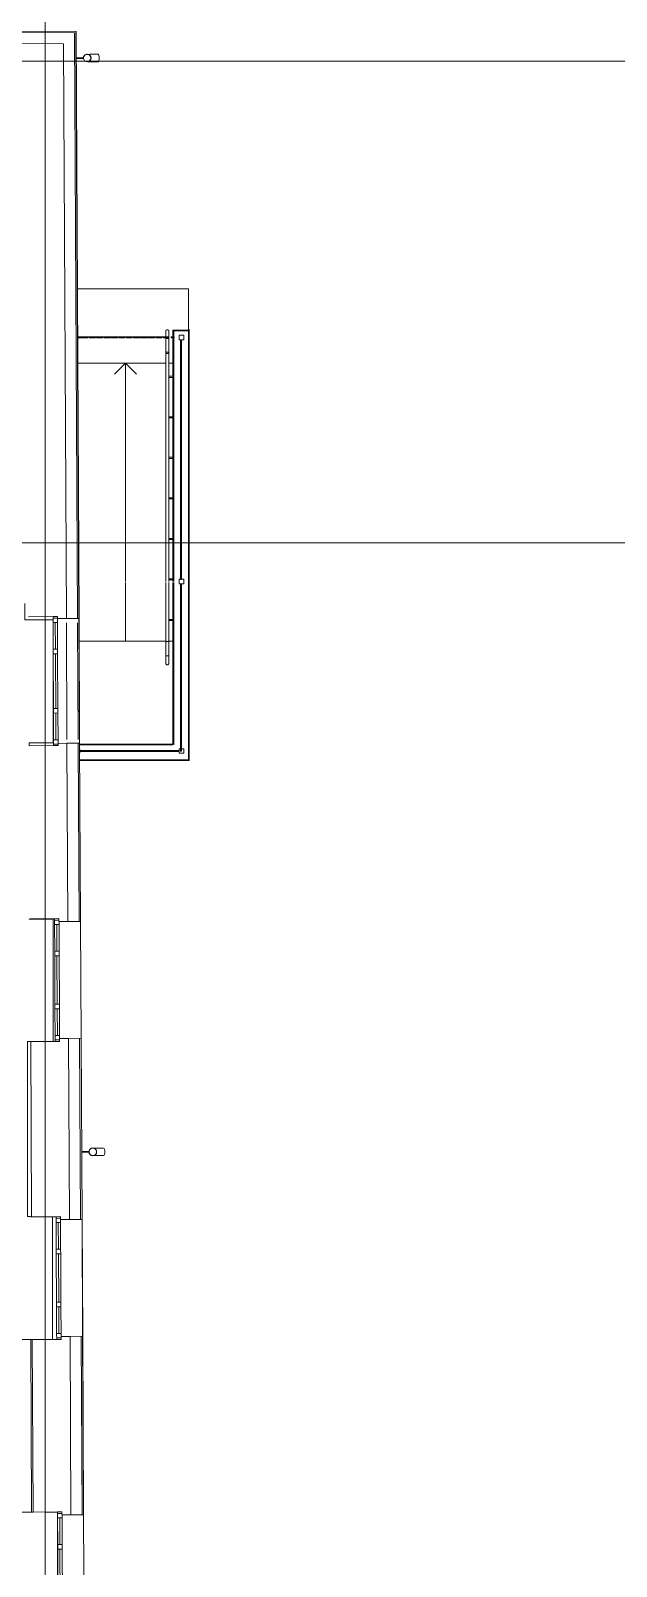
# Model space of a CAD drawing. Header units: millimetres. Extents: x -13069 to 207500, y -71366 to 56785.
# Drawn here: x 121780 to 129679, y 24720 to 45433 of the extents above; entities that cross this region are included whole.
import ezdxf

# ---------------------------------------------------------------- set-up
doc = ezdxf.new("R2010")
doc.units = ezdxf.units.MM
doc.layers.add('PDF _Подложка без мебели', color=7, linetype='Continuous')
doc.layers.add('PDF _Ригели', color=7, linetype='Continuous', true_color=0x959595)

msp = doc.modelspace()

# ---------------------------------------------------------------- linework, layer by layer
at = {"layer": 'PDF _Подложка без мебели', "lineweight": 18}
for points in [[(121976.622, -7031.659, -0.414193125), (122376.622, -7431.659, -0.414187406), (121976.622, -7831.659, -0.4141845), (121576.622, -7431.659, -0.414190219), (121976.622, -7031.659), (121976.622, 46201.342)], [(107330.522, 45023.342, -0.414187313), (106930.522, 44623.342, -0.414280409), (106530.522, 45023.342, -0.414280503), (106930.522, 45423.342, -0.414187406), (107330.522, 45023.342), (174981.919, 45023.342)], [(122594.12, 45064.743, 0.412596956), (122542.121, 45116.542, 0.414664999), (122490.123, 45064.242, 0.413677863), (122542.121, 45012.542, 0.413957255), (122594.12, 45064.743)], [(122492.121, 45064.242, 0.413734203), (122542.121, 45014.542, 0.4139955), (122592.121, 45064.743, 0.411831029), (122542.121, 45114.542, 0.414756952), (122492.121, 45064.242)], [(107330.522, 38523.342, -0.414187313), (106930.522, 38123.342, -0.414280409), (106530.522, 38523.342, -0.414280503), (106930.522, 38923.342, -0.414187406), (107330.522, 38523.342), (174981.919, 38523.342)], [(122669.12, 30310.342, 0.412279851), (122617.121, 30362.042, 0.414659439), (122565.123, 30309.841, 0.41399577), (122617.121, 30258.041, 0.413964687), (122669.12, 30310.342)], [(122567.121, 30309.841, 0.413321656), (122617.121, 30260.043, 0.4140015), (122667.121, 30310.342, 0.412236376), (122617.121, 30360.043, 0.414756952), (122567.121, 30309.841)]]:
    msp.add_lwpolyline(points, format="xyb", dxfattribs=at)
for points in [[(122260.52, 37505.943), (122430.522, 37506.742), (122390.223, 45423.642), (120879.823, 45433.842), (119404.921, 45443.742)], [(120878.721, 45263.842), (120879.722, 45413.842), (122370.323, 45403.742), (122410.52, 37506.642)], [(122140.522, 37505.342), (122260.52, 37505.943), (122221.122, 45254.742), (120878.721, 45263.842), (120877.922, 45143.842)], [(122491.221, 45069.242), (122393.022, 45068.742)], [(122393.022, 45058.742), (122491.221, 45059.242)], [(122554.823, 45114.542), (122556.123, 45114.542), (122558.821, 45114.642), (122561.622, 45114.642), (122564.723, 45114.642), (122568.022, 45114.642), (122571.522, 45114.642), (122575.221, 45114.642), (122579.023, 45114.743), (122583.122, 45114.743), (122587.321, 45114.743), (122591.722, 45114.743), (122596.223, 45114.842), (122600.923, 45114.842), (122605.821, 45114.842), (122610.823, 45114.842), (122615.922, 45114.842), (122621.122, 45114.942), (122626.521, 45114.942), (122631.922, 45114.942), (122637.522, 45115.042), (122643.122, 45115.042), (122645.521, 45115.042), (122688.023, 45115.242)], [(122688.52, 45015.242), (122646.022, 45015.042), (122640.321, 45015.042), (122634.721, 45014.942), (122629.222, 45014.942), (122623.823, 45014.942), (122618.522, 45014.942), (122613.423, 45014.842), (122608.323, 45014.842), (122603.422, 45014.842), (122598.722, 45014.842), (122594.12, 45014.743), (122589.622, 45014.743), (122585.322, 45014.743), (122581.221, 45014.743), (122577.32, 45014.743), (122573.521, 45014.642), (122569.923, 45014.642), (122566.621, 45014.642), (122563.423, 45014.642), (122560.423, 45014.642), (122557.722, 45014.642), (122555.323, 45014.542)], [(122587.922, 45045.942), (122561.821, 45019.942)], [(123698.622, 41304.942), (123698.622, 41394.943), (123908.622, 41394.943), (123908.622, 41404.942), (123908.622, 41949.941), (122408.921, 41949.941)], [(122452.223, 41303.842), (122437.321, 41288.941)], [(123908.622, 41404.942), (123918.623, 41404.942), (123918.623, 35589.942), (122441.221, 35589.942)], [(122441.221, 35599.941), (123908.622, 35599.941), (123908.622, 41384.942), (123708.622, 41384.942), (123708.622, 41304.942)], [(123569.722, 41288.941), (123566.221, 41288.941), (123566.221, 41304.942), (123550.221, 41304.942), (123550.221, 41288.941), (123466.221, 41288.941), (123466.221, 41304.942), (123450.221, 41304.942), (123450.221, 41288.941), (123366.221, 41288.941), (123366.221, 41304.942), (123350.221, 41304.942), (123350.221, 41288.941), (123266.221, 41288.941), (123266.221, 41304.942), (123250.221, 41304.942), (123250.221, 41288.941), (123166.221, 41288.941), (123166.221, 41304.942), (123150.221, 41304.942), (123150.221, 41288.941), (123066.221, 41288.941), (123066.221, 41304.942), (123050.221, 41304.942), (123050.221, 41288.941), (122966.221, 41288.941), (122966.221, 41304.942), (122950.221, 41304.942), (122950.221, 41288.941), (122866.221, 41288.941), (122866.221, 41304.942), (122850.221, 41304.942), (122850.221, 41288.941), (122766.221, 41288.941), (122766.221, 41304.942), (122750.221, 41304.942), (122750.221, 41288.941), (122666.221, 41288.941), (122666.221, 41304.942), (122650.221, 41304.942), (122650.221, 41288.941), (122566.221, 41288.941), (122566.221, 41304.942), (122550.221, 41304.942), (122550.221, 41288.941), (122452.223, 41288.941)], [(122452.223, 41304.942), (122550.221, 41304.942)], [(122566.221, 41304.942), (122650.221, 41304.942)], [(122650.221, 41289.743), (122665.422, 41304.942)], [(122666.221, 41304.942), (122750.221, 41304.942)], [(122766.221, 41304.942), (122850.221, 41304.942)], [(122861.521, 41288.941), (122866.221, 41293.542)], [(122866.221, 41304.942), (122950.221, 41304.942)], [(122966.221, 41304.942), (123050.221, 41304.942)], [(123066.221, 41304.942), (123150.221, 41304.942)], [(123166.221, 41304.942), (123250.221, 41304.942)], [(123266.221, 41304.942), (123350.221, 41304.942)], [(123366.221, 41304.942), (123450.221, 41304.942)], [(123466.221, 41304.942), (123550.221, 41304.942)], [(123566.221, 41304.942), (123569.722, 41304.942)], [(123602.32, 41379.942), (123602.32, 41379.843), (123602.32, 41379.942), (123602.32, 41380.743), (123602.32, 41381.542), (123602.421, 41382.342), (123602.522, 41383.142), (123602.723, 41383.943), (123602.922, 41384.742), (123603.123, 41385.443), (123603.321, 41386.242), (123603.62, 41386.943), (123603.923, 41387.742), (123604.222, 41388.442), (123604.521, 41389.143), (123604.921, 41389.842), (123605.323, 41390.542), (123605.821, 41391.242), (123606.221, 41391.842), (123606.721, 41392.543), (123607.222, 41393.142), (123607.823, 41393.742), (123608.323, 41394.342), (123608.921, 41394.842), (123609.523, 41395.342), (123610.221, 41395.841), (123610.823, 41396.342), (123611.521, 41396.742), (123612.223, 41397.242), (123612.922, 41397.543), (123613.621, 41397.943), (123614.323, 41398.242), (123615.022, 41398.542), (123615.821, 41398.843), (123616.523, 41399.142), (123617.323, 41399.342), (123618.122, 41399.542), (123618.922, 41399.642), (123619.722, 41399.742), (123620.521, 41399.842), (123621.321, 41399.941), (123622.123, 41399.941), (123622.322, 41399.941), (123623.121, 41399.941), (123623.921, 41399.842), (123624.723, 41399.842), (123625.523, 41399.642), (123626.322, 41399.542), (123627.021, 41399.342), (123627.821, 41399.142), (123628.62, 41398.942), (123629.322, 41398.641), (123630.122, 41398.342), (123630.821, 41398.042), (123631.523, 41397.642), (123632.222, 41397.341), (123632.92, 41396.842), (123633.622, 41396.443), (123634.22, 41395.942), (123634.922, 41395.542), (123635.52, 41394.943), (123636.122, 41394.442), (123636.622, 41393.843), (123637.223, 41393.342), (123637.721, 41392.642), (123638.221, 41392.042), (123638.722, 41391.442), (123639.122, 41390.742), (123639.521, 41390.042), (123639.921, 41389.343), (123640.321, 41388.642), (123640.623, 41387.942), (123640.922, 41387.242), (123641.221, 41386.442), (123641.423, 41385.642), (123641.722, 41384.942), (123641.822, 41384.143), (123642.021, 41383.341), (123642.121, 41382.542), (123642.222, 41381.742), (123642.323, 41380.943), (123642.323, 41380.142), (123642.323, 41379.942), (123642.323, 41379.843), (123642.323, 41379.942)], [(123622.123, 41099.941), (123621.321, 41099.941), (123620.521, 41099.842), (123619.722, 41099.742), (123618.922, 41099.642), (123618.122, 41099.542), (123617.323, 41099.342), (123616.523, 41099.142), (123615.821, 41098.843), (123615.022, 41098.542), (123614.323, 41098.242), (123613.621, 41097.943), (123612.922, 41097.543), (123612.223, 41097.242), (123611.521, 41096.742), (123610.823, 41096.342), (123610.221, 41095.841), (123609.523, 41095.342), (123608.921, 41094.842), (123608.323, 41094.342), (123607.823, 41093.742), (123607.222, 41093.142), (123606.721, 41092.543), (123606.221, 41091.842), (123605.821, 41091.242), (123605.323, 41090.542), (123604.921, 41089.842), (123604.521, 41089.143), (123604.222, 41088.442), (123603.923, 41087.742), (123603.62, 41086.943), (123603.321, 41086.242), (123603.123, 41085.443), (123602.922, 41084.742), (123602.723, 41083.943), (123602.522, 41083.142), (123602.421, 41082.342), (123602.32, 41081.542), (123602.32, 41080.743), (123602.32, 41079.942), (123602.32, 40967.442), (123602.32, 40966.242), (123602.32, 40965.042), (123602.32, 40963.941), (123602.32, 40962.742), (123602.32, 40961.543), (123602.32, 40960.342), (123602.32, 40959.242), (123602.32, 40958.042), (123602.32, 40956.942), (123602.32, 40955.842), (123602.32, 40954.742), (123602.32, 40953.642), (123602.32, 40952.542), (123602.32, 40951.542), (123602.32, 40950.543), (123602.32, 40949.542), (123602.32, 40948.742), (123602.32, 38004.942), (123602.32, 40936.242), (123602.32, 40967.442), (123602.32, 41079.942), (123642.323, 41079.942), (123642.323, 40967.442), (123642.323, 41079.942), (123642.323, 40967.442), (123642.323, 40936.242), (123642.323, 38004.942), (123642.323, 40948.742), (123642.323, 40949.742), (123642.323, 40950.642), (123642.323, 40951.643), (123642.323, 40952.741), (123642.323, 40953.742), (123642.323, 40954.843), (123642.323, 40955.943), (123642.323, 40957.041), (123642.323, 40958.242), (123642.323, 40959.342), (123642.323, 40960.542), (123642.323, 40961.642), (123642.323, 40962.843), (123642.323, 40964.042), (123642.323, 40965.241), (123642.323, 40966.442), (123642.323, 40967.442), (123642.323, 41279.942), (123602.32, 41279.942), (123602.32, 41281.042), (123602.32, 41285.043), (123602.32, 41288.941)], [(123602.32, 41279.942), (123602.32, 41283.943), (123602.32, 41287.942)], [(123623.121, 41099.941), (123623.921, 41099.842), (123624.723, 41099.842), (123625.523, 41099.642), (123626.322, 41099.542), (123627.021, 41099.342), (123627.821, 41099.142), (123628.62, 41098.942), (123629.322, 41098.641), (123630.122, 41098.342), (123630.821, 41098.042), (123631.523, 41097.642), (123632.222, 41097.341), (123632.92, 41096.842), (123633.622, 41096.443), (123634.22, 41095.942), (123634.922, 41095.542), (123635.52, 41094.943), (123636.122, 41094.442), (123636.622, 41093.843), (123637.223, 41093.342), (123637.721, 41092.642), (123638.221, 41092.042), (123638.722, 41091.442), (123639.122, 41090.742), (123639.521, 41090.042), (123639.921, 41089.343), (123640.321, 41088.642), (123640.623, 41087.942), (123640.922, 41087.242), (123641.221, 41086.442), (123641.423, 41085.642), (123641.722, 41084.942), (123641.822, 41084.143), (123642.021, 41083.341), (123642.121, 41082.542), (123642.222, 41081.742), (123642.323, 41080.943), (123642.323, 41080.142), (123642.323, 41079.942), (123642.323, 41279.942), (123642.323, 41283.943), (123642.323, 41287.942)], [(123642.323, 41288.941), (123642.323, 41285.043), (123642.323, 41281.042), (123642.323, 41279.942)], [(123698.622, 40772.442), (123698.622, 41288.941)], [(123708.622, 38004.942), (123708.622, 41288.941)], [(123710.121, 41288.941), (123716.023, 41294.943)], [(123814.622, 41264.942), (123814.622, 41139.842), (123814.622, 41123.843), (123814.622, 41039.842), (123814.622, 41023.843), (123798.622, 41023.843)], [(123814.622, 41139.842), (123798.622, 41139.842), (123798.622, 41264.942)], [(123624.623, 41079.942), (123619.923, 41079.942)], [(123814.622, 41039.842), (123798.622, 41039.842), (123798.622, 41123.843), (123798.622, 41139.842)], [(123798.622, 41123.843), (123814.622, 41123.843)], [(123814.622, 40939.842), (123798.622, 40939.842), (123798.622, 41023.843), (123798.622, 41039.842)], [(123814.622, 41023.843), (123814.622, 40939.842), (123814.622, 40923.843), (123814.622, 40839.842), (123814.622, 40823.843), (123798.622, 40823.843)], [(122414.021, 40949.941), (123602.32, 40949.941)], [(123058.622, 40949.941), (122908.622, 40799.941)], [(123058.622, 38004.942), (123058.622, 38199.941), (123058.622, 38449.941), (123058.622, 38699.941), (123058.622, 38949.941), (123058.622, 39199.941), (123058.622, 39449.941), (123058.622, 39699.941), (123058.622, 39949.941), (123058.622, 40199.941), (123058.622, 40449.941), (123058.622, 40699.941), (123058.622, 40949.941), (123208.622, 40799.941)], [(123641.722, 40949.941), (123698.622, 40949.941)], [(123814.622, 40839.842), (123798.622, 40839.842), (123798.622, 40923.843), (123798.622, 40939.842)], [(123798.622, 40923.843), (123814.622, 40923.843)], [(123814.622, 40739.842), (123798.622, 40739.842), (123798.622, 40823.843), (123798.622, 40839.842)], [(123814.622, 40823.843), (123814.622, 40739.842), (123814.622, 40723.843), (123814.622, 40639.842), (123814.622, 40631.942), (123814.622, 40629.142)], [(123642.323, 40757.542), (123702.32, 40757.542), (123702.32, 40765.042), (123702.32, 40772.543), (123642.323, 40772.543)], [(123698.622, 40225.842), (123698.622, 40757.542)], [(123814.622, 40639.842), (123798.622, 40639.842), (123798.622, 40723.843), (123798.622, 40739.842)], [(123798.622, 40723.843), (123814.622, 40723.843)], [(123798.622, 40639.842), (123798.622, 40631.942), (123814.622, 40631.942)], [(123798.622, 40629.142), (123798.622, 40631.942)], [(123798.622, 40528.942), (123814.622, 40544.943)], [(123814.622, 40512.441), (123814.622, 38032.041), (123798.622, 38032.041), (123798.622, 40512.441)], [(123642.323, 40210.942), (123702.32, 40210.942), (123702.32, 40218.443), (123702.32, 40225.942), (123642.323, 40225.942)], [(123698.622, 38004.942), (123698.622, 40210.942)], [(123698.622, 39679.241), (123642.323, 39679.241)], [(123642.323, 39664.242), (123698.622, 39664.242)], [(123698.622, 39132.643), (123642.323, 39132.643)], [(123642.323, 39117.642), (123698.622, 39117.642)], [(123698.622, 38586.042), (123642.323, 38586.042)], [(123642.323, 38571.043), (123698.622, 38571.043)], [(123631.922, 37199.941), (123642.323, 37199.941), (123642.323, 37988.941), (123642.323, 37213.642), (123642.323, 37182.443), (123642.323, 36999.941), (123602.32, 36999.941), (123602.32, 37182.443), (123602.32, 37185.243), (123602.32, 37188.043), (123602.32, 37190.742), (123602.32, 37193.542), (123602.32, 37196.342), (123602.32, 37199.043), (123602.32, 37201.742), (123602.32, 37204.443), (123602.32, 37207.041), (123602.32, 37209.642), (123602.32, 37212.242), (123602.32, 37214.743), (123602.32, 37217.143), (123602.32, 37219.541), (123602.32, 37221.942), (123602.32, 37224.243), (123602.32, 37226.142), (123602.32, 37988.941), (123602.32, 37199.941), (122433.021, 37199.941)], [(122440.123, 35809.942), (123698.622, 35809.942), (123698.622, 37988.941)], [(123058.622, 37199.941), (123058.622, 37449.941), (123058.622, 37699.941), (123058.622, 37949.941), (123058.622, 37988.941)], [(123602.32, 36999.941), (123602.32, 37182.443), (123602.32, 37213.642), (123602.32, 37988.941), (123602.32, 37199.941), (123612.623, 37199.941)], [(123698.622, 38039.442), (123642.323, 38039.442)], [(123642.323, 38024.443), (123698.622, 38024.443)], [(123642.323, 36999.941), (123642.323, 36998.843), (123642.323, 36994.842), (123642.323, 36990.843), (123642.323, 36986.943), (123642.323, 36982.942), (123642.323, 36979.042), (123642.323, 36975.143), (123642.323, 36971.243), (123642.323, 36967.442), (123642.323, 36963.742), (123642.323, 36960.043), (123642.323, 36956.343), (123642.323, 36952.842), (123642.323, 36949.342), (123642.323, 36945.942), (123642.323, 36942.642), (123642.323, 36939.343), (123642.323, 36936.242), (123642.323, 36933.242), (123642.323, 36930.242), (123642.323, 36927.442), (123642.323, 36924.742), (123642.323, 36922.142), (123642.323, 36919.743), (123642.323, 36917.442), (123642.323, 36915.241), (123642.323, 36913.142), (123642.323, 36911.242), (123642.323, 36909.442), (123642.323, 36907.842), (123642.323, 36906.343), (123642.323, 36905.043), (123642.323, 36903.842), (123642.323, 36902.842), (123642.323, 36901.942), (123642.323, 36901.242), (123642.323, 36900.642), (123642.323, 36900.242), (123642.323, 36900.042), (123642.323, 36899.941), (123642.323, 36900.042), (123642.323, 36900.343), (123642.323, 36900.842), (123642.323, 36901.441), (123642.323, 36902.142), (123642.323, 36903.042), (123642.323, 36904.142), (123642.323, 36905.342), (123642.323, 36906.742), (123642.323, 36908.242), (123642.323, 36909.942), (123642.323, 36911.743), (123642.323, 36913.742), (123642.323, 36915.843), (123642.323, 36918.041), (123642.323, 36920.342), (123642.323, 36922.842), (123642.323, 36925.442), (123642.323, 36928.242), (123642.323, 36931.042), (123642.323, 36934.042), (123642.323, 36937.042), (123642.323, 36940.241), (123642.323, 36943.443), (123642.323, 36946.842), (123642.323, 36950.242), (123642.323, 36953.742), (123642.323, 36957.342), (123642.323, 36961.042), (123642.323, 36964.743), (123642.323, 36968.443), (123642.323, 36972.341), (123642.323, 36976.142), (123642.323, 36980.043), (123642.323, 36984.042), (123642.323, 36987.942), (123642.323, 36991.943), (123642.323, 36995.942), (123642.323, 36999.941), (123642.323, 37182.443), (123642.323, 37184.841), (123642.323, 37187.643), (123642.323, 37190.443), (123642.323, 37193.243), (123642.323, 37195.942), (123642.323, 37198.641), (123642.323, 37201.441), (123642.323, 37204.042), (123642.323, 37206.742), (123642.323, 37209.342), (123642.323, 37211.842), (123642.323, 37214.442), (123642.323, 37216.842), (123642.323, 37219.242), (123642.323, 37221.643), (123642.323, 37223.942), (123642.323, 37226.142), (123642.323, 37988.941), (123642.323, 37199.941), (123698.622, 37199.941)], [(123708.622, 35799.941), (123708.622, 37988.941)], [(123798.622, 38033.842), (123783.021, 38033.842), (123783.021, 37973.843), (123843.022, 37973.843), (123843.022, 38033.842), (123814.622, 38033.842)], [(123814.622, 37973.843), (123814.622, 35714.242), (123798.622, 35714.242), (123798.622, 37973.843)], [(121756.922, 35788.342), (121756.922, 35829.342), (122080.622, 35829.342), (122080.622, 37485.243), (121699.922, 37485.243), (121699.922, 37707.342)], [(121750.422, 37528.343), (122080.421, 37530.043), (122080.821, 37450.042), (122082.621, 37090.042), (122082.92, 37030.043), (122086.723, 36290.042), (122087.022, 36230.043), (122086.723, 36290.042), (122146.72, 36290.342), (122142.921, 37030.342), (122082.92, 37030.043), (122082.621, 37090.042), (122142.622, 37090.342), (122142.921, 37030.342), (122142.622, 37090.342), (122140.821, 37450.343), (122140.422, 37530.342), (122140.821, 37450.343), (122080.821, 37450.042), (122080.421, 37530.043), (122140.422, 37530.342), (122080.421, 37530.043)], [(122080.522, 37510.043), (122140.522, 37510.342)], [(122431.523, 37507.643), (122440.022, 35820.841), (122439.021, 35820.841), (122451.322, 33417.442), (122439.021, 35821.842), (122269.023, 35820.942)], [(122430.522, 37506.742), (122439.021, 35821.842)], [(123698.622, 37492.842), (123642.323, 37492.842)], [(122110.823, 37450.143), (122112.623, 37090.142)], [(122260.823, 37446.443), (122268.821, 35871.443)], [(122418.821, 35872.242), (122410.823, 37447.142)], [(123642.323, 37477.842), (123698.622, 37477.842)], [(123641.923, 37208.642), (123641.621, 37207.443), (123641.322, 37206.242), (123640.922, 37205.142), (123640.422, 37204.042), (123639.921, 37203.042), (123639.421, 37202.142), (123638.822, 37201.242), (123638.322, 37200.442), (123637.623, 37199.642), (123637.022, 37198.942), (123636.421, 37198.242), (123635.823, 37197.642), (123635.121, 37197.142), (123634.523, 37196.643), (123633.921, 37196.142), (123633.323, 37195.742), (123632.722, 37195.342), (123632.121, 37194.943), (123631.523, 37194.642), (123630.921, 37194.342), (123630.323, 37194.142), (123629.722, 37193.843), (123629.222, 37193.643), (123628.62, 37193.443), (123628.123, 37193.342), (123627.522, 37193.142), (123627.021, 37193.041), (123626.521, 37192.842), (123626.02, 37192.742), (123625.422, 37192.642), (123624.922, 37192.642), (123624.421, 37192.543), (123623.921, 37192.543), (123623.423, 37192.442), (123622.923, 37192.442), (123622.422, 37192.442), (123622.322, 37192.442), (123622.123, 37192.442), (123621.623, 37192.442), (123621.122, 37192.442), (123620.622, 37192.543), (123620.121, 37192.543), (123619.621, 37192.642), (123619.12, 37192.642), (123618.623, 37192.742), (123618.122, 37192.842), (123617.622, 37193.041), (123617.021, 37193.142), (123616.523, 37193.342), (123615.922, 37193.443), (123615.422, 37193.643), (123614.82, 37193.843), (123614.323, 37194.142), (123613.722, 37194.342), (123613.121, 37194.642), (123612.522, 37194.943), (123611.921, 37195.342), (123611.323, 37195.742), (123610.722, 37196.142), (123610.121, 37196.643), (123609.422, 37197.142), (123608.821, 37197.642), (123608.223, 37198.242), (123607.521, 37198.942), (123606.922, 37199.642), (123606.321, 37200.442), (123605.723, 37201.242), (123605.223, 37202.142), (123604.621, 37203.042), (123604.121, 37204.042), (123603.721, 37205.142), (123603.321, 37206.242), (123602.922, 37207.443), (123602.623, 37208.642)], [(122112.922, 37030.142), (122116.722, 36290.142)], [(123642.323, 36899.941), (123642.323, 36899.142), (123642.222, 36898.342), (123642.121, 36897.543), (123642.021, 36896.742), (123641.923, 36895.942), (123641.722, 36895.143), (123641.523, 36894.442), (123641.322, 36893.643), (123641.023, 36892.942), (123640.721, 36892.143), (123640.422, 36891.442), (123640.022, 36890.742), (123639.622, 36890.042), (123639.222, 36889.343), (123638.822, 36888.642), (123638.322, 36888.043), (123637.822, 36887.342), (123637.321, 36886.743), (123636.821, 36886.141), (123636.222, 36885.642), (123635.621, 36885.043), (123635.023, 36884.542), (123634.422, 36884.042), (123633.821, 36883.543), (123633.122, 36883.142), (123632.423, 36882.742), (123631.721, 36882.342), (123631.022, 36881.942), (123630.323, 36881.642), (123629.521, 36881.343), (123628.822, 36881.042), (123628.022, 36880.743), (123627.223, 36880.541), (123626.521, 36880.342), (123625.721, 36880.242), (123624.922, 36880.142), (123624.122, 36880.043), (123623.323, 36879.942), (123622.523, 36879.942), (123622.322, 36879.942), (123621.522, 36879.942), (123620.723, 36880.043), (123619.923, 36880.043), (123619.12, 36880.242), (123618.321, 36880.342), (123617.521, 36880.541), (123616.822, 36880.743), (123616.023, 36880.943), (123615.223, 36881.242), (123614.521, 36881.542), (123613.822, 36881.842), (123613.023, 36882.243), (123612.321, 36882.542), (123611.723, 36883.042), (123611.021, 36883.442), (123610.322, 36883.943), (123609.721, 36884.442), (123609.123, 36884.942), (123608.522, 36885.443), (123607.92, 36886.042), (123607.423, 36886.642), (123606.922, 36887.242), (123606.422, 36887.843), (123605.921, 36888.442), (123605.522, 36889.143), (123605.021, 36889.842), (123604.621, 36890.542), (123604.322, 36891.242), (123603.923, 36891.943), (123603.62, 36892.742), (123603.422, 36893.443), (123603.123, 36894.242), (123602.922, 36894.943), (123602.723, 36895.742), (123602.623, 36896.542), (123602.522, 36897.341), (123602.421, 36898.142), (123602.32, 36898.942), (123602.32, 36899.742), (123602.32, 36899.941), (123602.32, 36900.042), (123602.32, 36900.242), (123602.32, 36900.642), (123602.32, 36901.242), (123602.32, 36901.942), (123602.32, 36902.842), (123602.32, 36903.842), (123602.32, 36905.043), (123602.32, 36906.343), (123602.32, 36907.842), (123602.32, 36909.442), (123602.32, 36911.242), (123602.32, 36913.142), (123602.32, 36915.241), (123602.32, 36917.442), (123602.32, 36919.743), (123602.32, 36922.142), (123602.32, 36924.742), (123602.32, 36927.442), (123602.32, 36930.242), (123602.32, 36933.242), (123602.32, 36936.242), (123602.32, 36939.343), (123602.32, 36942.642), (123602.32, 36945.942), (123602.32, 36949.342), (123602.32, 36952.842), (123602.32, 36956.343), (123602.32, 36960.043), (123602.32, 36963.742), (123602.32, 36967.442), (123602.32, 36971.243), (123602.32, 36975.143), (123602.32, 36979.042), (123602.32, 36982.942), (123602.32, 36986.943), (123602.32, 36990.843), (123602.32, 36994.842), (123602.32, 36999.941), (123602.32, 36995.942), (123602.32, 36991.943), (123602.32, 36987.942), (123602.32, 36984.042), (123602.32, 36980.043), (123602.32, 36976.142), (123602.32, 36972.341), (123602.32, 36968.443), (123602.32, 36964.743), (123602.32, 36961.042), (123602.32, 36957.342), (123602.32, 36953.742), (123602.32, 36950.242), (123602.32, 36946.842), (123602.32, 36943.443), (123602.32, 36940.241), (123602.32, 36937.042), (123602.32, 36934.042), (123602.32, 36931.042), (123602.32, 36928.242), (123602.32, 36925.442), (123602.32, 36922.842), (123602.32, 36920.342), (123602.32, 36918.041), (123602.32, 36915.843), (123602.32, 36913.742), (123602.32, 36911.743), (123602.32, 36909.942), (123602.32, 36908.242), (123602.32, 36906.742), (123602.32, 36905.342), (123602.32, 36904.142), (123602.32, 36903.042), (123602.32, 36902.142), (123602.32, 36901.441), (123602.32, 36900.842), (123602.32, 36900.042), (123602.32, 36900.343), (123602.32, 36900.042)], [(123602.32, 36998.843), (123602.32, 36999.941)], [(122117.021, 36230.142), (122118.821, 35870.143)], [(122089.222, 35790.042), (122149.223, 35790.342), (122148.823, 35870.342), (122149.223, 35790.342), (122089.222, 35790.042), (121759.22, 35788.342)], [(122089.122, 35810.043), (122149.122, 35810.342)], [(122161.323, 33415.942), (122281.321, 33416.642), (122269.023, 35820.942), (122149.021, 35820.342)], [(122281.321, 33416.642), (122452.32, 33417.442), (122440.022, 35820.841)], [(122419.023, 35821.742), (122431.321, 33417.343)], [(123698.622, 35799.941), (122440.223, 35799.941)], [(122440.721, 35687.643), (122443.022, 35687.643), (122443.022, 35747.642), (122440.422, 35747.642)], [(122443.022, 35725.343), (123783.021, 35725.343)], [(123782.92, 35708.943), (122443.022, 35708.943), (122443.022, 35724.941), (123782.92, 35724.941)], [(122080.622, 31800.543), (122080.622, 33448.641), (121756.922, 33448.641), (121756.922, 33453.942)], [(121771.122, 33454.042), (122101.121, 33455.642), (122161.122, 33455.943), (122101.121, 33455.642), (122101.521, 33375.642), (122161.521, 33376.042), (122161.122, 33455.943), (122161.521, 33376.042), (122163.322, 33016.043), (122163.621, 32956.042), (122163.322, 33016.043), (122103.321, 33015.643), (122103.62, 32955.743), (122163.621, 32956.042), (122166.923, 32301.042), (122167.222, 32241.043), (122166.923, 32301.042), (122106.922, 32300.743), (122107.222, 32240.742), (122167.222, 32241.043), (122169.12, 31881.042), (122169.523, 31801.042), (122169.12, 31881.042), (122109.123, 31880.743), (122109.523, 31800.743)], [(122101.121, 33455.642), (122101.521, 33375.642), (122103.321, 33015.643), (122103.62, 32955.743), (122106.922, 32300.743), (122107.222, 32240.742), (122109.123, 31880.743), (122109.523, 31800.743), (121779.521, 31799.043), (121791.523, 29434.341)], [(122101.222, 33435.642), (122161.222, 33435.942)], [(122131.523, 33375.842), (122133.323, 33015.843)], [(122459.321, 31842.442), (122451.322, 33417.442)], [(122452.32, 33417.442), (122460.322, 31842.442)], [(122133.622, 32955.842), (122136.921, 32300.842)], [(122137.223, 32240.843), (122139.122, 31880.842)], [(121771.522, 29438.043), (121734.922, 29438.043), (121734.922, 31799.342), (121836.421, 31799.342)], [(122109.422, 31820.742), (122169.422, 31821.043)], [(122169.523, 31800.042), (122169.523, 31801.042), (122109.523, 31800.743), (122169.523, 31801.042)], [(122169.322, 31841.043), (122289.323, 31841.642), (122301.722, 29396.942)], [(122181.721, 29396.343), (122301.722, 29396.942), (122471.72, 29397.842), (122459.321, 31842.442), (122471.72, 29396.841), (122472.721, 29396.841), (122480.723, 27821.841), (122492.921, 25415.743), (122491.923, 25415.743), (122479.722, 27821.841), (122480.723, 27821.841)], [(122472.721, 29396.841), (122460.322, 31842.442), (122289.323, 31841.642)], [(122289.323, 31841.642), (122289.323, 31841.642)], [(122439.323, 31842.343), (122439.323, 31841.342), (122451.722, 29397.741)], [(122566.221, 30314.843), (122468.022, 30314.343)], [(122468.122, 30304.342), (122566.221, 30304.843)], [(122629.823, 30360.144), (122631.123, 30360.144), (122633.821, 30360.144), (122636.622, 30360.144), (122639.723, 30360.144), (122643.022, 30360.241), (122646.522, 30360.241), (122650.221, 30360.241), (122654.023, 30360.241), (122658.122, 30360.241), (122662.321, 30360.241), (122666.722, 30360.342), (122671.223, 30360.342), (122675.923, 30360.342), (122680.821, 30360.342), (122685.823, 30360.443), (122690.922, 30360.443), (122696.122, 30360.443), (122701.521, 30360.443), (122706.922, 30360.543), (122712.422, 30360.543), (122718.122, 30360.543), (122720.42, 30360.543), (122763.023, 30360.842)], [(122763.52, 30260.842), (122721.022, 30260.543), (122715.321, 30260.543), (122709.721, 30260.543), (122704.222, 30260.543), (122698.823, 30260.443), (122693.522, 30260.443), (122688.423, 30260.443), (122683.323, 30260.443), (122678.422, 30260.342), (122673.722, 30260.342), (122669.12, 30260.342), (122664.622, 30260.342), (122660.322, 30260.241), (122656.221, 30260.241), (122652.32, 30260.241), (122648.521, 30260.241), (122644.923, 30260.241), (122641.621, 30260.144), (122638.423, 30260.144), (122635.423, 30260.144), (122632.722, 30260.144), (122630.323, 30260.144)], [(121771.522, 29434.243), (121791.523, 29434.341), (122121.522, 29436.041), (122181.523, 29436.343), (122121.522, 29436.041), (122121.922, 29356.042), (122181.922, 29356.341), (122181.523, 29436.343), (122181.922, 29356.341), (122183.723, 28996.343), (122184.022, 28936.343), (122183.723, 28996.343), (122123.722, 28996.041), (122124.021, 28936.041), (122184.022, 28936.343), (122187.422, 28281.341), (122187.721, 28221.343), (122187.422, 28281.341), (122127.421, 28281.042), (122127.723, 28221.041), (122187.721, 28221.343), (122189.521, 27861.343), (122189.921, 27781.341), (122189.521, 27861.343), (122129.521, 27861.041), (122129.921, 27781.042)], [(122075.721, 27780.743), (122075.721, 29435.842)], [(122121.522, 29436.041), (122121.922, 29356.042), (122123.722, 28996.041), (122124.021, 28936.041), (122127.421, 28281.042), (122127.723, 28221.041), (122129.521, 27861.041), (122129.921, 27781.042), (122189.921, 27781.341), (122189.921, 27779.342)], [(122121.623, 29416.043), (122181.62, 29416.342)], [(122151.921, 29356.143), (122153.721, 28996.142)], [(122479.722, 27821.841), (122471.72, 29396.841)], [(122154.023, 28936.141), (122157.423, 28281.243)], [(122157.722, 28221.243), (122159.523, 27861.242)], [(121791.722, 25452.142), (121779.521, 25452.142), (121588.423, 25452.142), (121588.423, 27778.042), (121768.122, 27778.042), (121799.922, 27778.042)], [(121799.922, 27779.342), (121779.921, 27779.241), (121791.722, 25451.141), (121811.723, 25451.242), (122141.722, 25452.941), (122142.121, 25372.943), (122144.023, 25012.942), (122144.322, 24952.941), (122147.621, 24297.943)], [(121811.723, 25451.242), (121799.922, 27779.342), (122129.921, 27781.042), (122189.921, 27781.341)], [(122129.823, 27801.043), (122189.82, 27801.342)], [(122189.723, 27821.343), (122309.721, 27821.942), (122321.922, 25413.842)], [(122201.921, 25413.241), (122321.922, 25413.842), (122491.923, 25414.743), (122479.722, 27822.842), (122309.721, 27821.942), (122309.822, 27821.942)], [(122459.721, 27822.741), (122459.721, 27820.742), (122471.922, 25414.642)], [(122141.722, 25452.142), (121978.822, 25452.142)], [(122207.621, 24298.242), (122204.322, 24953.243), (122144.322, 24952.941), (122144.023, 25012.942), (122204.023, 25013.241), (122204.322, 24953.243), (122204.023, 25013.241), (122202.122, 25373.242), (122201.722, 25453.243), (122202.122, 25373.242), (122142.121, 25372.943), (122141.722, 25452.941), (122201.722, 25453.243), (122141.722, 25452.941)], [(122141.822, 25432.943), (122201.823, 25433.242)], [(122141.923, 23797.943), (122141.923, 25418.841)], [(122172.123, 25373.141), (122174.021, 25013.143)], [(122491.923, 25414.743), (122499.922, 23840.743), (122505.421, 22760.943), (122499.922, 23839.743), (122329.921, 23838.943), (122209.922, 23838.241)], [(122492.921, 25415.743), (122500.923, 23840.743)], [(122174.321, 24953.143), (122177.623, 24298.141)]]:
    msp.add_lwpolyline(points, dxfattribs=at)
for points in [[(122390.223, 45423.542), (122430.522, 37507.643), (122431.523, 37507.643), (122391.221, 45423.542)], [(122412.223, 41288.941), (122452.223, 41288.941), (122452.223, 41304.942), (122412.223, 41304.942)], [(123569.722, 41288.941), (123643.522, 41288.941), (123643.522, 41304.942), (123569.722, 41304.942)], [(123602.32, 41304.942), (123602.32, 41307.542), (123602.32, 41311.442), (123602.32, 41315.142), (123602.32, 41318.843), (123602.32, 41322.543), (123602.32, 41326.142), (123602.32, 41329.643), (123602.32, 41333.042), (123602.32, 41336.442), (123602.32, 41339.642), (123602.32, 41342.842), (123602.32, 41345.841), (123602.32, 41348.843), (123602.32, 41351.643), (123602.32, 41354.443), (123602.32, 41357.041), (123602.32, 41359.542), (123602.32, 41361.842), (123602.32, 41364.143), (123602.32, 41366.142), (123602.32, 41368.142), (123602.32, 41369.943), (123602.32, 41371.643), (123602.32, 41373.142), (123602.32, 41374.542), (123602.32, 41375.743), (123602.32, 41376.843), (123602.32, 41377.741), (123602.32, 41378.442), (123602.32, 41379.042), (123602.32, 41379.542), (123602.32, 41379.843), (123602.32, 41379.643), (123602.32, 41379.241), (123602.32, 41378.642), (123602.32, 41377.943), (123602.32, 41377.043), (123602.32, 41376.042), (123602.32, 41374.842), (123602.32, 41373.542), (123602.32, 41372.042), (123602.32, 41370.442), (123602.32, 41368.643), (123602.32, 41366.741), (123602.32, 41364.642), (123602.32, 41362.441), (123602.32, 41360.142), (123602.32, 41357.742), (123602.32, 41355.142), (123602.32, 41352.442), (123602.32, 41349.642), (123602.32, 41346.643), (123602.32, 41343.643), (123602.32, 41340.542), (123602.32, 41337.342), (123602.32, 41333.943), (123602.32, 41330.541), (123602.32, 41327.043), (123602.32, 41323.542), (123602.32, 41319.842), (123602.32, 41316.142), (123602.32, 41312.441), (123602.32, 41308.642)], [(123602.32, 40948.742), (123602.32, 38004.942), (123602.32, 40936.242), (123602.32, 40967.442), (123602.32, 41279.942), (123602.32, 41079.942), (123602.32, 40967.442), (123602.32, 40966.242), (123602.32, 40965.042), (123602.32, 40963.941), (123602.32, 40962.742), (123602.32, 40961.543), (123602.32, 40960.342), (123602.32, 40959.242), (123602.32, 40958.042), (123602.32, 40956.942), (123602.32, 40955.842), (123602.32, 40954.742), (123602.32, 40953.642), (123602.32, 40952.542), (123602.32, 40951.542), (123602.32, 40950.543), (123602.32, 40949.542)], [(123624.623, 41279.942), (123619.923, 41279.942), (123622.322, 41279.942)], [(123642.323, 41304.942), (123642.323, 41307.542), (123642.323, 41311.442), (123642.323, 41315.142), (123642.323, 41318.843), (123642.323, 41322.543), (123642.323, 41326.142), (123642.323, 41329.643), (123642.323, 41333.042), (123642.323, 41336.442), (123642.323, 41339.642), (123642.323, 41342.842), (123642.323, 41345.841), (123642.323, 41348.843), (123642.323, 41351.643), (123642.323, 41354.443), (123642.323, 41357.041), (123642.323, 41359.542), (123642.323, 41361.842), (123642.323, 41364.143), (123642.323, 41366.142), (123642.323, 41368.142), (123642.323, 41369.943), (123642.323, 41371.643), (123642.323, 41373.142), (123642.323, 41374.542), (123642.323, 41375.743), (123642.323, 41376.843), (123642.323, 41377.741), (123642.323, 41378.442), (123642.323, 41379.042), (123642.323, 41379.542), (123642.323, 41379.843), (123642.323, 41379.643), (123642.323, 41379.241), (123642.323, 41378.642), (123642.323, 41377.943), (123642.323, 41377.043), (123642.323, 41376.042), (123642.323, 41374.842), (123642.323, 41373.542), (123642.323, 41372.042), (123642.323, 41370.442), (123642.323, 41368.643), (123642.323, 41366.741), (123642.323, 41364.642), (123642.323, 41362.441), (123642.323, 41360.142), (123642.323, 41357.742), (123642.323, 41355.142), (123642.323, 41352.442), (123642.323, 41349.642), (123642.323, 41346.643), (123642.323, 41343.643), (123642.323, 41340.542), (123642.323, 41337.342), (123642.323, 41333.943), (123642.323, 41330.541), (123642.323, 41327.043), (123642.323, 41323.542), (123642.323, 41319.842), (123642.323, 41316.142), (123642.323, 41312.441), (123642.323, 41308.642)], [(123676.02, 41288.941), (123716.023, 41288.941), (123716.023, 41304.942), (123676.02, 41304.942)], [(123843.022, 41264.942), (123843.022, 41324.941), (123783.021, 41324.941), (123783.021, 41264.942)], [(123642.323, 40965.241), (123642.323, 40966.442), (123642.323, 40967.442), (123642.323, 40936.242), (123642.323, 38004.942), (123642.323, 40948.742), (123642.323, 40949.742), (123642.323, 40950.642), (123642.323, 40951.643), (123642.323, 40952.741), (123642.323, 40953.742), (123642.323, 40954.843), (123642.323, 40955.943), (123642.323, 40957.041), (123642.323, 40958.242), (123642.323, 40959.342), (123642.323, 40960.542), (123642.323, 40961.642), (123642.323, 40962.843), (123642.323, 40964.042)], [(123814.622, 40512.441), (123814.622, 40629.142), (123798.622, 40629.142), (123798.622, 40512.441)], [(123619.923, 36999.941), (123624.623, 36999.941), (123622.322, 36999.941)], [(122148.823, 35870.342), (122088.822, 35870.042), (122089.222, 35790.042), (122088.822, 35870.042), (122087.022, 36230.043), (122147.023, 36230.342), (122146.72, 36290.342), (122147.023, 36230.342)], [(123843.022, 35687.643), (123843.022, 35747.642), (123783.021, 35747.642), (123783.021, 35687.643)]]:
    msp.add_lwpolyline(points, close=True, dxfattribs=at)
for points in [[(122490.123, 45064.242), (122490.123, 45064.342), (122490.123, 45064.442), (122490.123, 45064.542)], [(122492.121, 45064.242), (122492.121, 45064.342), (122492.121, 45064.442), (122492.121, 45064.542)], [(122592.121, 45064.743), (122592.121, 45064.642), (122592.121, 45064.642), (122592.121, 45064.542)], [(122594.12, 45064.743), (122594.12, 45064.743), (122594.12, 45064.642), (122594.12, 45064.542)], [(122687.955, 45115.189), (122696.455, 45115.232), (122703.469, 45092.868), (122703.609, 45065.268)], [(122703.609, 45065.268), (122703.749, 45037.669), (122696.963, 45015.234), (122688.464, 45015.191)], [(122565.123, 30309.841), (122565.123, 30309.841), (122565.123, 30309.942), (122565.123, 30310.043)], [(122567.121, 30309.841), (122567.121, 30309.841), (122567.121, 30309.942), (122567.121, 30310.043)], [(122667.121, 30310.342), (122667.121, 30310.241), (122667.121, 30310.144), (122667.121, 30310.043)], [(122669.12, 30310.342), (122669.12, 30310.241), (122669.12, 30310.144), (122669.12, 30310.043)], [(122762.884, 30360.792), (122771.484, 30360.835), (122778.498, 30338.471), (122778.638, 30310.871)], [(122778.638, 30310.871), (122778.778, 30283.271), (122771.992, 30260.837), (122763.393, 30260.793)]]:
    msp.add_open_spline(points, degree=3, dxfattribs=at)
at = {"layer": 'PDF _Ригели', "color": 7, "lineweight": 18}
for points in [[(121976.622, -2015.058), (121976.622, 46201.342)], [(108736.521, 45023.342), (174981.919, 45023.342)], [(108736.521, 38523.342), (174981.919, 38523.342)]]:
    msp.add_lwpolyline(points, dxfattribs=at)

doc.saveas('drawing.dxf')
